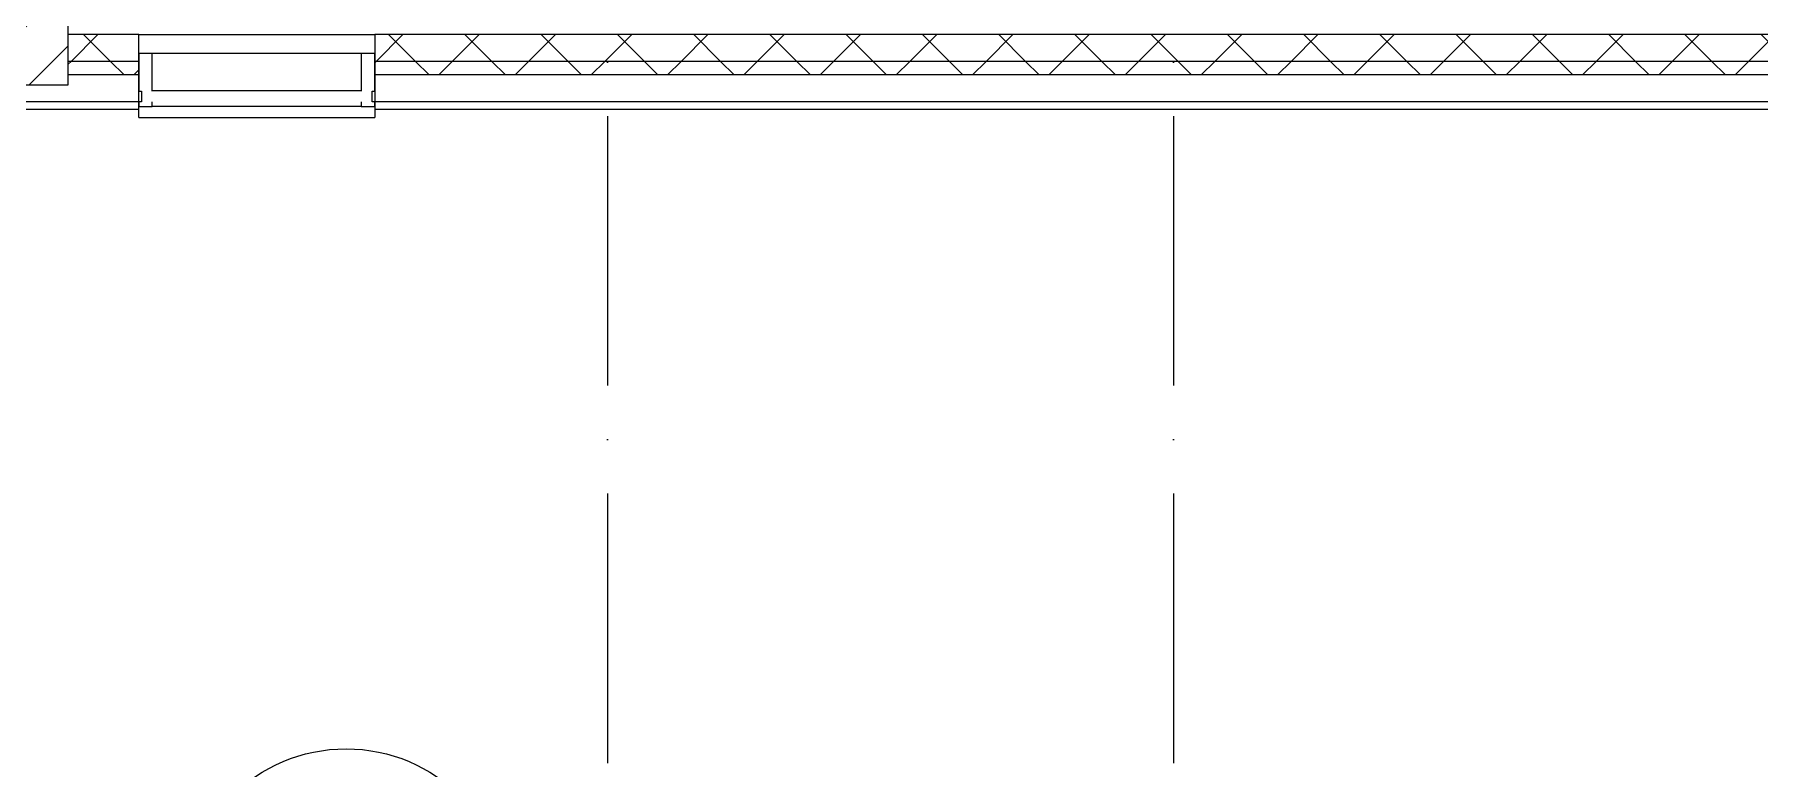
# Model space of a CAD drawing. Header units: millimetres. Extents: x -6467 to 105918, y -7090 to 92481.
# Drawn here: x 66825 to 73224, y 52458 to 55181 of the extents above; entities that cross this region are included whole.
import ezdxf

# ---------------------------------------------------------------- set-up
doc = ezdxf.new("R2010")
doc.units = ezdxf.units.MM
doc.linetypes.add('50_200_ШТРИХ_1Т_ш5_п1_п1_', pattern=[1400, 1000, -200, 0, -200])
for name, color, linetype, lineweight in [('A-FLOR', 7, 'Continuous', 9), ('A-GLAZ', 7, 'Continuous', 5), ('A-GLAZ-CWMG', 7, 'Continuous', 9), ('A-GLAZ-CWMG-1', 7, 'Continuous', 20), ('A-WALL', 7, 'Continuous', 5), ('A-WALL-FNSH-1', 7, 'Continuous', 5), ('S-COLS', 7, 'Continuous', 9), ('S-COLS-1', 7, 'Continuous', 5)]:
    doc.layers.add(name, color=color, linetype=linetype, lineweight=lineweight)
doc.layers.add('Оси-1', color=7, linetype='Continuous', lineweight=20, true_color=0xaaaaaa)
doc.layers.add('Оси-3', color=7, linetype='50_200_ШТРИХ_1Т_ш5_п1_п1_', lineweight=9, true_color=0xaaaaaa)
pattern_1 = [(45, (0, 0), (-141.42136, 141.42136), []), (135, (0, 0), (-141.42136, -141.42136), [])]

# ---------------------------------------------------------------- blocks, each defined once
blk = doc.blocks.new('Прямоугольный импост - Импост структурный с накладкой - 180мм-22437121-АИ_План этажа Радиаторы_2')
at = {"layer": 'A-GLAZ-CWMG-1'}
for p, q in [((-50, 0), (-50, 17)), ((-50, 17), (0, 17)), ((0, 0), (-10, 0)), ((-10, 0), (-10, -40)), ((0, 17), (0, 0)), ((-50, -180), (-50, -40)), ((-10, -40), (0, -40)), ((0, -40), (0, -180)), ((0, -180), (-50, -180))]:
    blk.add_line(p, q, dxfattribs=at)
blk = doc.blocks.new('Прямоугольный импост - Импост структурный с накладкой - 180мм-V232-АИ_План этажа Радиаторы_2')
at = {"layer": 'A-GLAZ-CWMG'}
for p, q in [((6637, 55111), (5862, 55111)), ((6637, 54914), (5862, 54914))]:
    blk.add_line(p, q, dxfattribs=at)
blk = doc.blocks.new('Прямоугольный импост - Импост структурный с накладкой - 180мм-22437100-АИ_План этажа Радиаторы_2')
at = {"layer": 'A-GLAZ-CWMG-1'}
for p, q in [((-25, 0), (-25, 17)), ((-25, 17), (25, 17)), ((25, 0), (15, 0)), ((15, 0), (15, -40)), ((25, 17), (25, 0)), ((-25, -180), (-25, -40)), ((15, -40), (25, -40)), ((25, -40), (25, -180)), ((25, -180), (-25, -180))]:
    blk.add_line(p, q, dxfattribs=at)
blk = doc.blocks.new('Прямоугольный импост - Импост структурный с накладкой - 180мм-22437155-АИ_План этажа Радиаторы_2')
at = {"layer": 'A-GLAZ-CWMG-1'}
for p, q in [((0, 17), (-50, 17)), ((-50, 17), (-50, 0)), ((-10, -40), (-10, 0)), ((-10, 0), (0, 0)), ((0, 0), (0, 17)), ((-50, -40), (-50, -180)), ((0, -40), (-10, -40)), ((0, -180), (0, -40)), ((-50, -180), (0, -180))]:
    blk.add_line(p, q, dxfattribs=at)
blk = doc.blocks.new('BSC_Колонна _Прямоугольная - 500х500-V285-АИ_План этажа Радиаторы_2')
at = {"layer": 'S-COLS-1'}
h = blk.add_hatch(dxfattribs=at)
h.set_pattern_fill('FP_181', color=256, style=0, pattern_type=2)
h.set_pattern_definition([(45, (-66700, -55244.7), (-228.0985, 228.0985), []), (45, (-66471.9, -55244.7), (-228.0985, 228.0985), [403.225, -80.645, 6.706, -73.939])])
h.paths.add_polyline_path([(-250, -250), (250, -250), (250, 250), (-250, 250)])
for p, q in [((250, 250), (-250, 250)), ((-250, 250), (-250, -250)), ((250, -250), (250, 250)), ((-250, -250), (250, -250))]:
    blk.add_line(p, q, dxfattribs=at)
blk = doc.blocks.new('Отлив_СКБ - Отлив витража-V408-АИ_План этажа Радиаторы_2')
at = {"layer": 'A-GLAZ'}
for p, q in [((0, 69), (0, 100)), ((875, 100), (0, 100)), ((875, 100), (875, 69)), ((825, 0), (50, 0))]:
    blk.add_line(p, q, dxfattribs=at)
blk = doc.blocks.new('Ось сетки - Круг_Ø6_00__ISO-2_5_0_9K_-17386508-АИ_План этажа Радиаторы_2')
at = {"layer": 'Оси-1'}
blk.add_circle((0, 0), 3, dxfattribs=at)

msp = doc.modelspace()

# ---------------------------------------------------------------- hatches: boundary and pattern name
at = {"layer": 'A-WALL'}
h = msp.add_hatch(dxfattribs=at)
h.set_pattern_fill('FP_125', color=256, style=0, pattern_type=2)
h.set_pattern_definition(pattern_1)
h.paths.add_polyline_path([(74400, 55081), (74400, 55181), (68087, 55181), (68087, 55081), (74350, 55081)])
h.paths.add_polyline_path([(65946.4, 55081), (66450, 55081), (66450, 55181), (64968.4, 55181), (64968.4, 55081), (65115.9, 55081)])
h.paths.add_polyline_path([(63968.4, 55081), (63968.4, 55181), (62760.4, 55181), (62760.4, 55081), (63870.1, 55081)])
h.paths.add_polyline_path([(66950, 55081), (67212, 55081), (67212, 55181), (66950, 55181), (66950, 55169.4)])
h.paths.add_polyline_path([(59760.4, 55081), (60940.4, 55081), (60940.4, 55181), (59760.4, 55181)])
h.paths.add_polyline_path([(57940.4, 55081), (57940.4, 55181), (56760.4, 55181), (56760.4, 55081), (57641.4, 55081)])
h.paths.add_polyline_path([(54734.6, 55081), (54940.4, 55081), (54940.4, 55181), (53760.4, 55181), (53760.4, 55081), (54319.4, 55081)])
h.paths.add_polyline_path([(51827.9, 55081), (51940.4, 55081), (51940.4, 55181), (50760.4, 55181), (50760.4, 55081), (50997.4, 55081)])
h.paths.add_polyline_path([(47760.4, 55081), (48940.4, 55081), (48940.4, 55181), (47760.4, 55181)])
h.paths.add_polyline_path([(45599.2, 55081), (45940.4, 55081), (45940.4, 55181), (44460.4, 55181), (44460.4, 55081), (45183.9, 55081)])
h.paths.add_polyline_path([(41861.9, 55081), (42640.4, 55081), (42640.4, 55181), (41460.4, 55181), (41460.4, 55081)])
h.paths.add_polyline_path([(39640.4, 55081), (39640.4, 55181), (38460.4, 55181), (38460.4, 55081), (39370.4, 55081)])
h.paths.add_polyline_path([(36640.4, 55081), (36640.4, 55181), (35460.4, 55181), (35460.4, 55081), (36463.7, 55081)])
h.paths.add_polyline_path([(32726.4, 55081), (33640.4, 55081), (33640.4, 55181), (32460.4, 55181), (32460.4, 55081)])
h.paths.add_polyline_path([(30640.4, 55081), (30640.4, 55181), (29460.4, 55181), (29460.4, 55081), (30234.9, 55081)])
h.paths.add_polyline_path([(26400, 55081), (27640.4, 55081), (27640.4, 55181), (26400, 55181)])
h.paths.add_polyline_path([(23590.9, 55081), (24700, 55081), (24700, 55181), (23400, 55181), (23400, 55081)])
h.paths.add_polyline_path([(21514.7, 55081), (21700, 55081), (21700, 55181), (20400, 55181), (20400, 55081), (21099.4, 55081)])
h.paths.add_polyline_path([(17400, 55081), (18700, 55081), (18700, 55181), (17400, 55181)])
h.paths.add_polyline_path([(16116.5, 55081), (16525, 55081), (16525, 55181), (6687, 55181), (6687, 55081), (14455.5, 55081)])
h.paths.add_polyline_path([(5812, 55081), (5812, 55181), (-2450, 55181), (-2450, 55081), (2828.5, 55081)])
h = msp.add_hatch(dxfattribs=at)
h.set_pattern_fill('FP_125', color=256, style=0, pattern_type=2)
h.set_pattern_definition(pattern_1)
h.paths.add_polyline_path([(74350, 55031), (74350, 55081), (68087, 55081), (68087, 55031), (74251.4, 55031)])
h.paths.add_polyline_path([(67212, 55031), (67212, 55081), (66950, 55081), (66950, 55031)])
h.paths.add_polyline_path([(66450, 55031), (66450, 55081), (64968.4, 55081), (64968.4, 55031), (65946.4, 55031)])
h.paths.add_polyline_path([(63870.1, 55031), (63968.4, 55031), (63968.4, 55081), (62760.4, 55081), (62760.4, 55031), (63454.9, 55031)])
h.paths.add_polyline_path([(60940.4, 55031), (60940.4, 55081), (59760.4, 55081), (59760.4, 55031), (60132.9, 55031)])
h.paths.add_polyline_path([(57641.4, 55031), (57940.4, 55031), (57940.4, 55081), (56760.4, 55081), (56760.4, 55031), (56810.9, 55031)])
h.paths.add_polyline_path([(54734.6, 55031), (54940.4, 55031), (54940.4, 55081), (53760.4, 55081), (53760.4, 55031), (54319.4, 55031)])
h.paths.add_polyline_path([(51940.4, 55031), (51940.4, 55081), (50760.4, 55081), (50760.4, 55031), (51827.9, 55031)])
h.paths.add_polyline_path([(47760.4, 55031), (48940.4, 55031), (48940.4, 55081), (47760.4, 55081)])
h.paths.add_polyline_path([(45599.2, 55031), (45940.4, 55031), (45940.4, 55081), (44460.4, 55081), (44460.4, 55031), (45183.9, 55031)])
h.paths.add_polyline_path([(42640.4, 55031), (42640.4, 55081), (41460.4, 55081), (41460.4, 55031), (41861.9, 55031)])
h.paths.add_polyline_path([(39370.4, 55031), (39640.4, 55031), (39640.4, 55081), (38460.4, 55081), (38460.4, 55031), (38539.9, 55031)])
h.paths.add_polyline_path([(36463.7, 55031), (36640.4, 55031), (36640.4, 55081), (35460.4, 55081), (35460.4, 55031), (36048.4, 55031)])
h.paths.add_polyline_path([(33640.4, 55031), (33640.4, 55081), (32460.4, 55081), (32460.4, 55031), (33556.9, 55031)])
h.paths.add_polyline_path([(29460.4, 55031), (30640.4, 55031), (30640.4, 55081), (29460.4, 55081)])
h.paths.add_polyline_path([(26400, 55031), (27640.4, 55031), (27640.4, 55081), (26400, 55081)])
h.paths.add_polyline_path([(23400, 55031), (24700, 55031), (24700, 55081), (23400, 55081)])
h.paths.add_polyline_path([(21099.4, 55031), (21700, 55031), (21700, 55081), (20400, 55081), (20400, 55031)])
h.paths.add_polyline_path([(16525, 55031), (16525, 55081), (6687, 55081), (6687, 55031), (16116.5, 55031)])
h.paths.add_polyline_path([(18607.9, 55031), (18700, 55031), (18700, 55081), (17400, 55081), (17400, 55031), (17777.5, 55031)])
h.paths.add_polyline_path([(5812, 55031), (5812, 55081), (-2550, 55081), (-2550, 55031), (2828.5, 55031)])

# ---------------------------------------------------------------- linework, layer by layer
at = {"layer": 'A-FLOR'}
msp.add_line((67212, 55181), (68087, 55181), dxfattribs=at)
at = {"layer": 'A-WALL'}
for p, q in [((67212, 55081), (66950, 55081)), ((67212, 55031), (66950, 55031)), ((74400, 55081), (68087, 55081)), ((74350, 55031), (68087, 55031)), ((67212, 54931), (64908.4, 54931)), ((74250, 54931), (68087, 54931))]:
    msp.add_line(p, q, dxfattribs=at)
at = {"layer": 'A-WALL-FNSH-1'}
for p, q in [((67212, 55181), (66950, 55181)), ((67212, 54904), (67212, 55181)), ((74223, 55181), (68087, 55181)), ((68087, 55181), (68087, 54904)), ((64908.4, 54904), (67212, 54904)), ((68087, 54904), (74223, 54904))]:
    msp.add_line(p, q, dxfattribs=at)
at = {"layer": 'Оси-3'}
for p, q in [((68950, 91281), (68950, -5889.7)), ((71050, 91281), (71050, -5889.7))]:
    msp.add_line(p, q, dxfattribs=at)

# ---------------------------------------------------------------- block references
at = {"layer": 'A-GLAZ', "rotation": 180}
msp.add_blockref('Отлив_СКБ - Отлив витража-V408-АИ_План этажа Радиаторы_2', (68087, 54973), dxfattribs=at)
at = {"layer": 'A-GLAZ-CWMG', "rotation": 180}
msp.add_blockref('Прямоугольный импост - Импост структурный с накладкой - 180мм-22437155-АИ_План этажа Радиаторы_2', (67212, 54931), dxfattribs=at)
at = {"layer": 'A-GLAZ-CWMG'}
msp.add_blockref('Прямоугольный импост - Импост структурный с накладкой - 180мм-V232-АИ_План этажа Радиаторы_2', (61400, 0), dxfattribs=at)
at = {"layer": 'A-GLAZ-CWMG', "extrusion": (0, 0, -1), "rotation": 180}
for name, p in [('Прямоугольный импост - Импост структурный с накладкой - 180мм-22437121-АИ_План этажа Радиаторы_2', (-68087, 54931)), ('Прямоугольный импост - Импост структурный с накладкой - 180мм-22437100-АИ_План этажа Радиаторы_2', (-68062, 54931))]:
    msp.add_blockref(name, p, dxfattribs=at)
at = {"layer": 'S-COLS'}
msp.add_blockref('BSC_Колонна _Прямоугольная - 500х500-V285-АИ_План этажа Радиаторы_2', (66700, 55244.7), dxfattribs=at)
at = {"layer": 'Оси-1', "xscale": 199.9999999999999, "yscale": 199.9999999999999, "zscale": 199.9999999999999, "rotation": 269.9999999999995}
msp.add_blockref('Ось сетки - Круг_Ø6_00__ISO-2_5_0_9K_-17386508-АИ_План этажа Радиаторы_2', (67980.7, 51931), dxfattribs=at)

doc.saveas('drawing.dxf')
